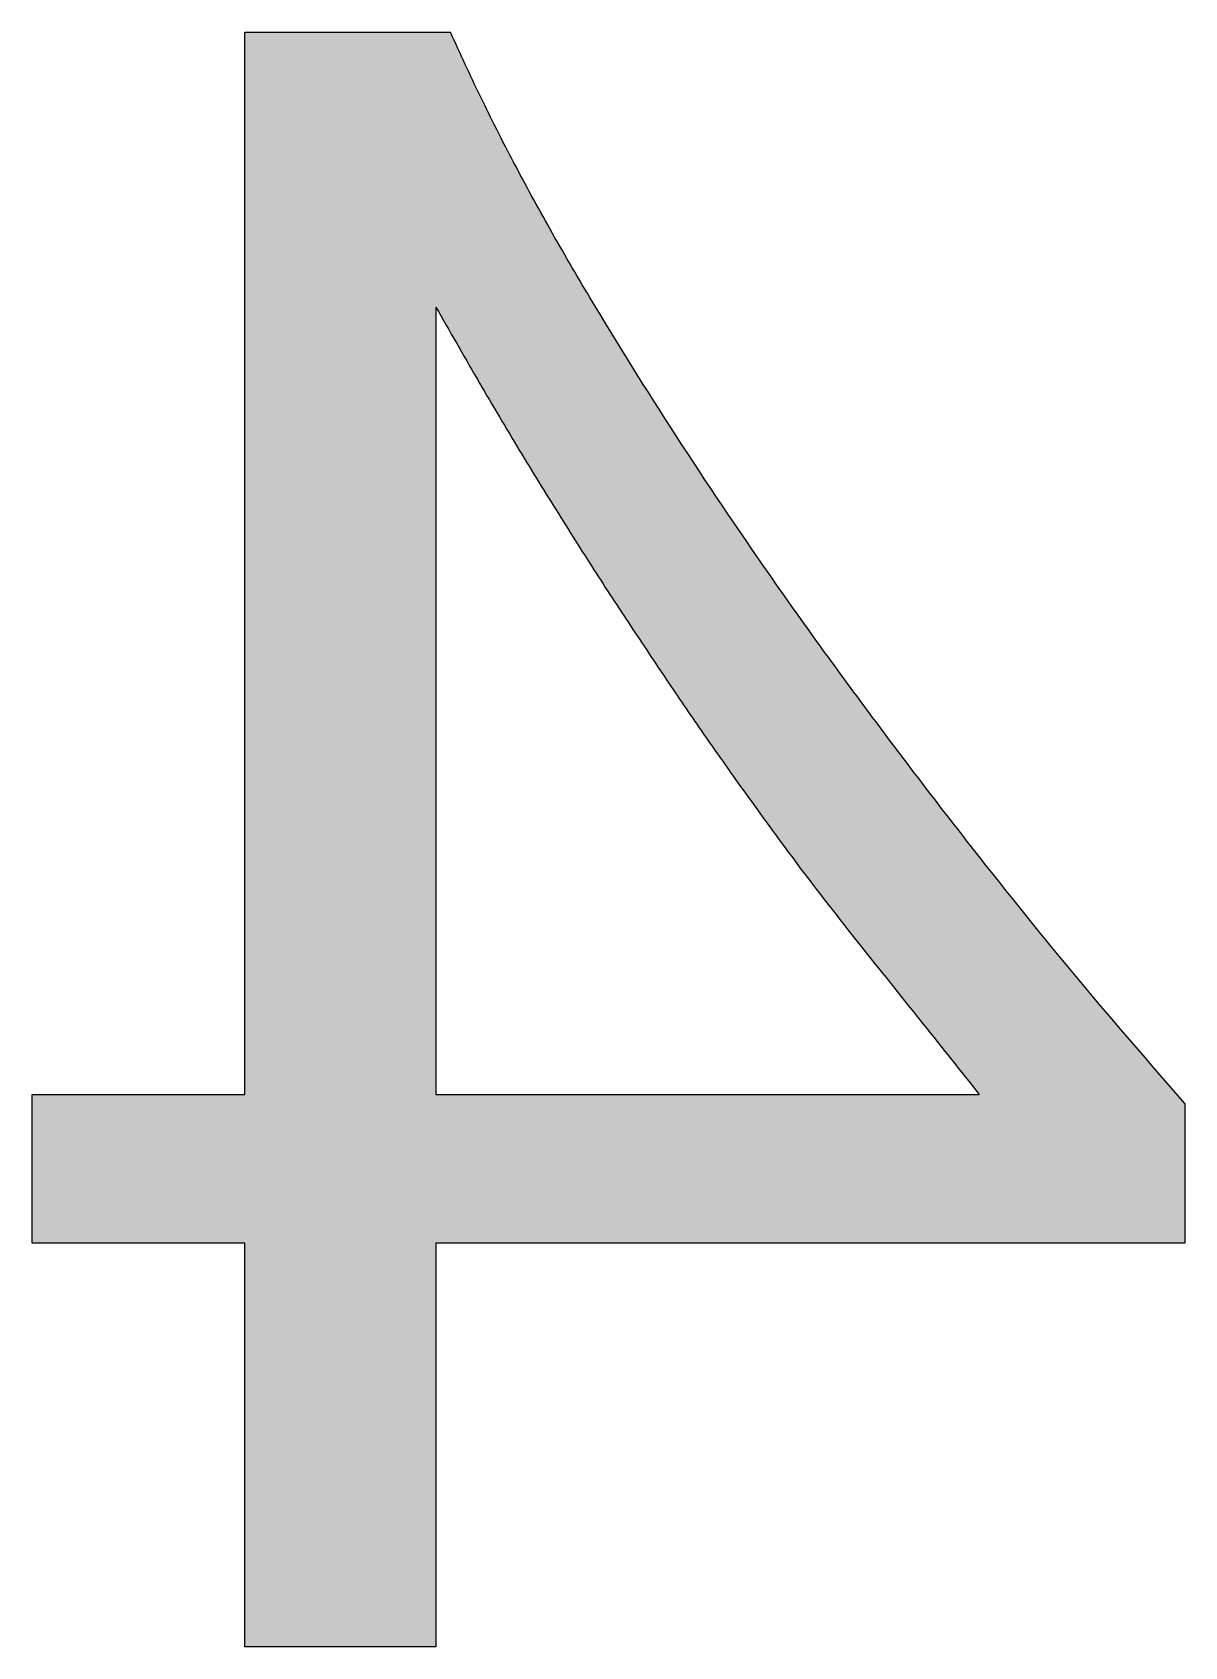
# Model space of a CAD drawing. Header units: millimetres. Extents: x 5 to 35, y 173 to 293.
# Drawn here: x 20.524 to 21.951, y 265.87 to 267.87 of the extents above; entities that cross this region are included whole.
import ezdxf

# ---------------------------------------------------------------- set-up
doc = ezdxf.new("R2010")
doc.units = ezdxf.units.MM

msp = doc.modelspace()

# ---------------------------------------------------------------- hatches: boundary and pattern name
at = {"linetype": 'Continuous'}
h = msp.add_hatch(color=7, dxfattribs=at)
edge = h.paths.add_edge_path(flags=0)
edge.add_line((21.9512, 266.37), (21.9512, 266.5431))
edge.add_spline(control_points=[(21.9512, 266.5431), (21.9074, 266.5936), (21.818, 266.6966), (21.6882, 266.8582), (21.5601, 267.0256), (21.4369, 267.1962), (21.3213, 267.3678), (21.2316, 267.5114), (21.1651, 267.6249), (21.1199, 267.708), (21.0786, 267.7893), (21.0538, 267.8435), (21.0416, 267.87)], knot_values=[0, 0, 0, 0, 0.124143, 0.253509, 0.385294, 0.515976, 0.644663, 0.769873, 0.830617, 0.889222, 0.945741, 1, 1, 1, 1], weights=[1, 1, 1, 1, 1, 1, 1, 1, 1, 1, 1, 1, 1], degree=3, periodic=0)
edge.add_line((21.0416, 267.87), (20.7867, 267.87))
edge.add_line((20.7867, 267.87), (20.7867, 266.5542))
edge.add_line((20.7867, 266.5542), (20.5235, 266.5542))
edge.add_line((20.5235, 266.5542), (20.5235, 266.37))
edge.add_line((20.5235, 266.37), (20.7867, 266.37))
edge.add_line((20.7867, 266.37), (20.7867, 265.87))
edge.add_line((20.7867, 265.87), (21.0235, 265.87))
edge.add_line((21.0235, 265.87), (21.0235, 266.37))
edge.add_line((21.0235, 266.37), (21.9512, 266.37))
edge = h.paths.add_edge_path(flags=0)
edge.add_line((21.0235, 266.5542), (21.0235, 267.5296))
edge.add_spline(control_points=[(21.0235, 267.5296), (21.0405, 267.4999), (21.0734, 267.4422), (21.1229, 267.3583), (21.1713, 267.2797), (21.2183, 267.2053), (21.2642, 267.1353), (21.3086, 267.0687), (21.3517, 267.0052), (21.4071, 266.927), (21.4729, 266.8358), (21.5516, 266.7356), (21.6259, 266.6431), (21.6735, 266.5833), (21.6966, 266.5542)], knot_values=[0, 0, 0, 0, 0.086299, 0.168009, 0.246096, 0.319922, 0.390271, 0.457734, 0.522317, 0.584228, 0.700037, 0.806706, 0.906058, 1, 1, 1, 1], weights=[1, 1, 1, 1, 1, 1, 1, 1, 1, 1, 1, 1, 1, 1, 1], degree=3, periodic=0)
edge.add_line((21.6966, 266.5542), (21.0235, 266.5542))

# ---------------------------------------------------------------- linework, layer by layer
at = {"color": 7, "linetype": 'Continuous', "lineweight": 25}
for p, q in [((20.7867, 267.87), (21.0416, 267.87)), ((20.7867, 266.5542), (20.7867, 267.87)), ((21.0235, 267.5296), (21.0235, 266.5542)), ((20.5235, 266.5542), (20.7867, 266.5542)), ((20.5235, 266.37), (20.5235, 266.5542)), ((21.0235, 266.5542), (21.6966, 266.5542)), ((21.9512, 266.5431), (21.9512, 266.37)), ((20.7867, 266.37), (20.5235, 266.37)), ((20.7867, 265.87), (20.7867, 266.37)), ((21.0235, 266.37), (21.0235, 265.87)), ((21.9512, 266.37), (21.0235, 266.37)), ((21.0235, 265.87), (20.7867, 265.87))]:
    msp.add_line(p, q, dxfattribs=at)
for points, knots in [([(21.9512, 266.5431), (21.9074, 266.5936), (21.818, 266.6966), (21.6882, 266.8582), (21.5601, 267.0256), (21.4369, 267.1962), (21.3213, 267.3678), (21.2316, 267.5114), (21.1651, 267.6249), (21.1199, 267.708), (21.0786, 267.7893), (21.0538, 267.8435), (21.0416, 267.87)], [0, 0, 0, 0, 0.124143, 0.253509, 0.385294, 0.515976, 0.644663, 0.769873, 0.830617, 0.889222, 0.945741, 1, 1, 1, 1]), ([(21.0235, 267.5296), (21.0405, 267.4999), (21.0734, 267.4422), (21.1229, 267.3583), (21.1713, 267.2797), (21.2183, 267.2053), (21.2642, 267.1353), (21.3086, 267.0687), (21.3517, 267.0052), (21.4071, 266.927), (21.4729, 266.8358), (21.5516, 266.7356), (21.6259, 266.6431), (21.6735, 266.5833), (21.6966, 266.5542)], [0, 0, 0, 0, 0.086299, 0.168009, 0.246096, 0.319922, 0.390271, 0.457734, 0.522317, 0.584228, 0.700037, 0.806706, 0.906058, 1, 1, 1, 1])]:
    msp.add_open_spline(points, degree=3, knots=knots, dxfattribs=at)

doc.saveas('drawing.dxf')
